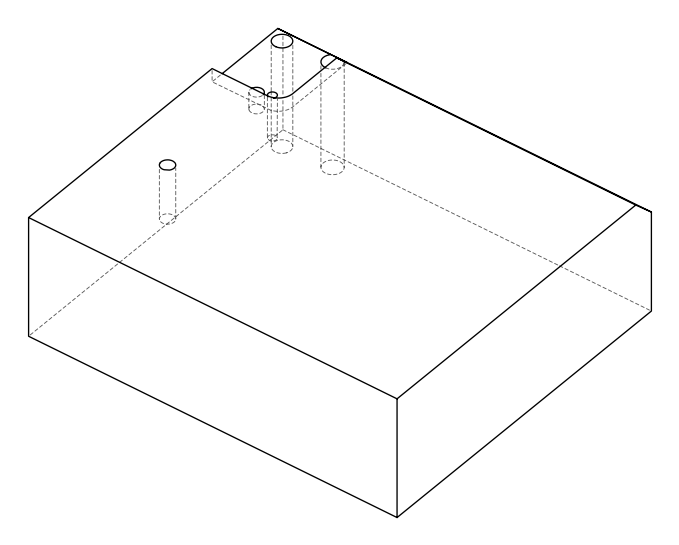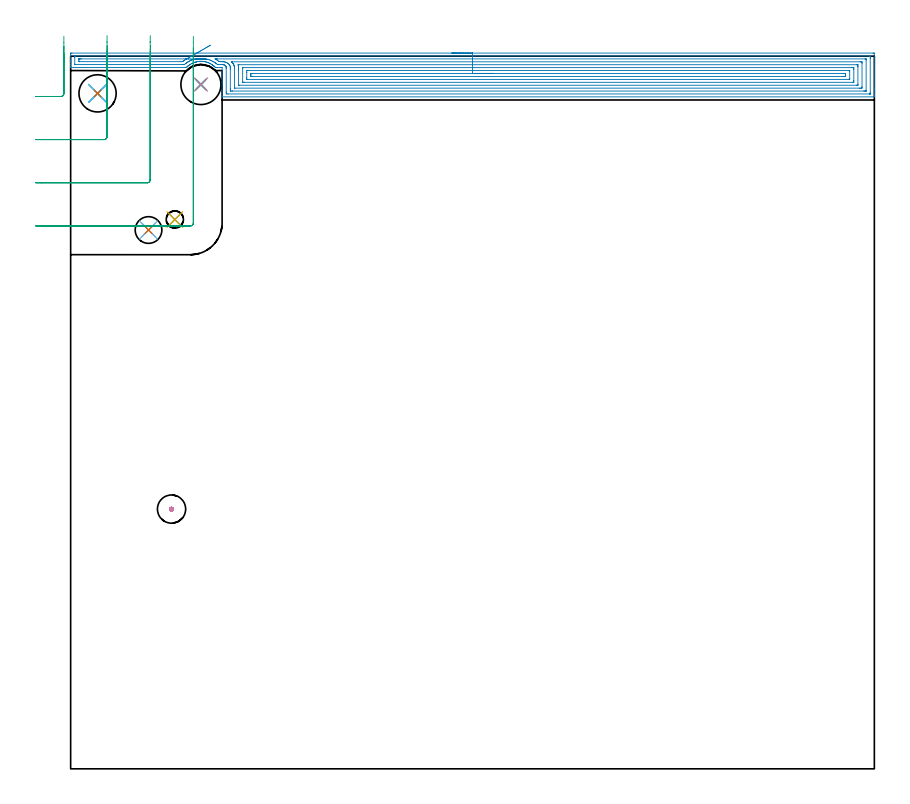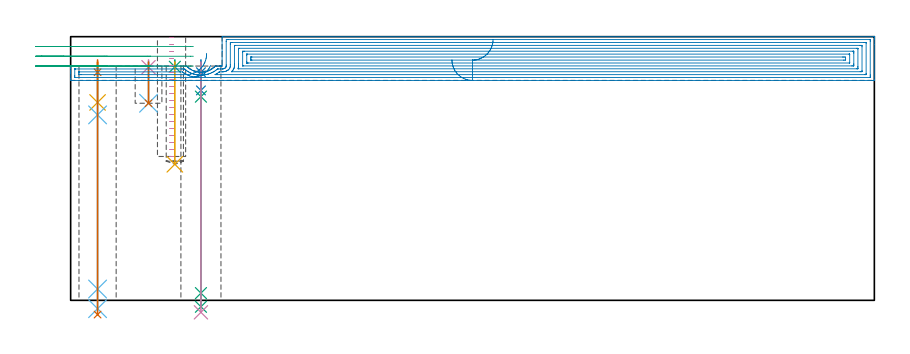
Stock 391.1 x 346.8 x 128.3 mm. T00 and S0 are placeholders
(PLAN: 16 operations, 11 tool changes, 28.6 min)
(1 SPOT_DRILL | STEP1HOLE | NXT0321_9005460120000 | 0.05 min | 1793 mm3)
(2 SPOT_DRILL_1 | STEP1HOLE_1 | NXT0321_9005460120000 | 0.05 min | 1795 mm3)
(3 SPOT_DRILL_2 | STEP1POCKET | NXT0321_9005460120000 | 0.03 min | 1497 mm3)
(4 SPOT_DRILL_3 | STEP1POCKET_1 | NXT0321_9005460120000 | 0.03 min | 1520 mm3)
(5 DRILL_BLIND_HOLE_INTO_CENTER | STEP1HOLE | NXT0301_089 | 0.08 min | 1594 mm3)
(6 GUN_DRILL_THROUGH_HOLE | STEP1HOLE | UGT0307_008 | 0.58 min | 9245 mm3)
(7 DRILL_TO_ENLARGE_THROUGH_HOLE | STEP1HOLE | UGT0301_250 | 0.5 min | 20326 mm3)
(8 DRILL_BLIND_HOLE_INTO_CENTER_1 | STEP1HOLE_1 | UGT0301_198 | 0.06 min | 398 mm3)
(9 GUN_DRILL_THROUGH_HOLE_1 | STEP1HOLE_1 | UGT0307_003 | 0.56 min | 3955 mm3)
(10 SPADE_DRILL_TO_ENLARGE_THROUGH_HOLE | STEP1HOLE_1 | UGT0306_010 | 0.49 min | 32119 mm3)
(11 DRILL_BLIND_HOLE_INTO_CENTER_2 | STEP1POCKET | NXT0301_055 | 0.2 min | 2603 mm3)
(12 DRILL_BLIND_HOLE_INTO_CENTER_3 | STEP1POCKET_1 | NXT0301_055 | 0.08 min | 966 mm3)
(13 DRILL_TO_ENLARGE_BLIND_HOLE | STEP1POCKET_1 | UGT0301_374 | 0.08 min | 1804 mm3)
(14 AREA_MILL | FG_CHAMFER_SURFACE | UGT0205_001 | 22.46 min | 84857 mm3)
(15 MILL_CORNER_NOTCH_RECTANGULAR | CORNER_NOTCH_RECTANGULAR | UGT0201_006 | Follow Part, ap 7, ae 75% | 2.7 min | 78642 mm3)
(16 MILL_BLIND_HOLE_FROM_SOLID_MATERIAL | STEP1POCKET_2 | UGT0201_130 | Spiral | 0.59 min | 8592 mm3)
(TOOL NXT0321_9005460120000 | NC Spot Drill, 142deg, 12mm, Carbide, Uncoated | D12 PA142 FL30 Z2)
(TOOL NXT0301_089 | Carbide Drill 11.8mm [860.1-1180-035A1-MM 2214] | D11.8 PA140 FL55 Z2)
(TOOL UGT0307_008 | Gun Drill 11 mm | D11 PA130 FL24 Z1)
(TOOL UGT0301_250 | Twist Drill 18.1 mm | D18.1 PA118 FL135 Z2)
(TOOL UGT0301_198 | Twist Drill 7.9 mm | D7.9 PA118 FL73 Z2)
(TOOL UGT0307_003 | Gun Drill 7 mm | D7 PA130 FL24 Z1)
(TOOL UGT0306_010 | Spade Drill 19.5mm | D19.5 PA132 FL10 Z2)
(TOOL NXT0301_055 | Carbide Drill 8.4mm [860.1-0840-042A1-MM 2214] | D8.4 PA140 FL61 Z2)
(TOOL UGT0301_374 | Twist Drill Flat Bottom 13 mm | D13 PA180 FL101 Z2)
(TOOL UGT0205_001 | Chamfer Mill 20 x 3 x 45 deg. | D20 FL50 Z2)
(TOOL UGT0201_006 | End Mill 28 mm | D28 FL25 Z2)
(TOOL UGT0201_130 | Carbide End Mill 12.0 | D12 FL15 Z4)
(OP 1 SPOT_DRILL)
G17 G21 G94 G90
T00 M6
G54
G17 G0 G90 X13.1 Y328.7 S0 M3
G43 Z138.3 H0
G94 G81 G98 Z111. F250. R117.
G80
M5
M2
(OP 2 SPOT_DRILL_1)
G17 G21 G94 G90
T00 M6
G54
G17 G0 G90 X63.4 Y333. S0 M3
G43 Z138.3 H0
G94 G81 G98 Z111. F250. R117.
G80
M5
M2
(OP 3 SPOT_DRILL_2)
G17 G21 G94 G90
T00 M6
G54
G17 G0 G90 X50.7 Y267.3 S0 M3
G43 Z138.3 H0
G94 G81 G98 Z113.638 F250. R117.
G80
M5
M2
(OP 4 SPOT_DRILL_3)
G17 G21 G94 G90
T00 M6
G54
G17 G0 G90 X37.9 Y262.2 S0 M3
G43 Z138.3 H0
G94 G81 G98 Z113.436 F250. R117.
G80
M5
M2
(OP 5 DRILL_BLIND_HOLE_INTO_CENTER)
G17 G21 G94 G90
T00 M6
G54
G17 G0 G90 X13.1 Y328.7 S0 M3
G43 Z138.3 H1
G94 G81 G98 Z96.3 F250. R116.
G80
M5
M2
(OP 6 GUN_DRILL_THROUGH_HOLE)
G17 G21 G94 G90
T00 M6
G54
G17 G0 G90 X13.1 Y328.7 M8
G43 Z138.3 H0
Z109.841
S716 M3
G94 G1 Z90.237 F125. M26
G4 X.084
Z5.5 F250.
G4 X.084
Z-4.065 F125.
G4 X.084
M5
M9
G0 Z109.841
Z138.3
M2
(OP 7 DRILL_TO_ENLARGE_THROUGH_HOLE)
G17 G21 G94 G90
T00 M6
G54
G17 G0 G90 X13.1 Y328.7 S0 M3
G43 Z138.3 H0
G94 G73 G98 Z-6.938 F250. Q17.277 R116.
G80
M5
M2
(OP 8 DRILL_BLIND_HOLE_INTO_CENTER_1)
G17 G21 G94 G90
T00 M6
G54
G17 G0 G90 X63.4 Y333. S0 M3
G43 Z138.3 H0
G94 G81 G98 Z102.15 F250. R116.
G80
M5
M2
(OP 9 GUN_DRILL_THROUGH_HOLE_1)
G17 G21 G94 G90
T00 M6
G54
G17 G0 G90 X63.4 Y333. M8
G43 Z138.3 H0
Z114.543
S716 M3
G94 G1 Z99.121 F125. M26
G4 X.084
Z3.5 F250.
G4 X.084
Z-3.132 F125.
G4 X.084
M5
M9
G0 Z114.543
Z138.3
M2
(OP 10 SPADE_DRILL_TO_ENLARGE_THROUGH_HOLE)
G17 G21 G94 G90
T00 M6
G54
G17 G0 G90 X63.4 Y333. S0 M3
G43 Z138.3 H0
G94 G73 G98 Z-5.841 F250. Q17.12 R116.
G80
M5
M2
(OP 11 DRILL_BLIND_HOLE_INTO_CENTER_2)
G17 G21 G94 G90
T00 M6
G54
G17 G0 G90 X50.7 Y267.3 S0 M3
G43 Z138.3 H1
G94 G81 G98 Z66.2 F250. R116.
G80
M5
M2
(OP 12 DRILL_BLIND_HOLE_INTO_CENTER_3)
G17 G21 G94 G90
T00 M6
G54
G17 G0 G90 X37.9 Y262.2 S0 M3
G43 Z138.3 H1
G94 G81 G98 Z95.9 F250. R116.
G80
M5
M2
(OP 13 DRILL_TO_ENLARGE_BLIND_HOLE)
G17 G21 G94 G90
T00 M6
G54
G17 G0 G90 X37.9 Y262.2 S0 M3
G43 Z138.3 H0
G94 G81 G98 Z95.9 F250. R116.
G80
M5
M2
(OP 14 AREA_MILL)
G17 G21 G94 G90
T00 M6
G54
G17 G0 G90 X185.55 Y348.3 S1061 M3
G43 Z138.3 H0
Z117.
G94 G1 X185.588 Z116.129 F250.
X185.702 Z115.264
X185.891 Z114.412
X186.153 Z113.58
X186.487 Z112.774
X186.89 Z112.
X187.358 Z111.264
X187.89 Z110.572
X188.479 Z109.929
X189.122 Z109.34
X189.814 Z108.809
X190.55 Z108.34
X191.324 Z107.937
X192.13 Z107.603
X192.962 Z107.341
X193.813 Z107.152
X194.678 Z107.038
X195.55 Z107.
X390.471
X390.878 Y348.296 Z107.002
X391.09 Y348.292 Z107.006
X391.1 Y348.077 Z107.221
Y330.759 Z124.537
Y328.369 Z126.926
Y327.65 Z127.65
Y327.395 Z127.905
X391.093 Y327.017 Z128.274
X391.091 Y327.003 Z128.288
X390.919 Y327. Z128.3
X73.948
X73.71 Y327.003 Z128.289
X73.7 Y327.269 Z128.025
Y334.163 Z121.136
Y341.3 Z114.
X73.265
X73.133 Y341.294 Z113.994
X73.108 Y341.293 Z113.992
X73.079 Y341.299 Z113.998
X73.07 Z113.995
X73.054 Z113.997
X72.613 Y341.3 Z114.
X71.265
X70.455 Y341.306 Z113.992
X70.371 Y341.382 Z113.916
X70.118 Y341.627 Z113.671
X69.924 Y341.805 Z113.492
X69.855 Y341.869 Z113.429
X69.817 Y341.902 Z113.397
X69.615 Y342.069 Z113.226
X69.538 Y342.134 Z113.163
X69.116 Y342.451 Z112.849
X69.031 Y342.51 Z112.79
X68.685 Y342.75 Z112.55
X68.644 Y342.776 Z112.524
X68.513 Y342.852 Z112.448
X68.201 Y343.033 Z112.265
X67.751 Y343.274 Z112.024
X67.356 Y343.459 Z111.841
X66.957 Y343.63 Z111.67
X66.857 Y343.668 Z111.632
X66.412 Y343.82 Z111.48
X66.302 Y343.852 Z111.448
X65.963 Y343.952 Z111.346
X65.517 Y344.061 Z111.237
X65.07 Y344.148 Z111.147
X65.007 Y344.157 Z111.137
X64.623 Y344.216 Z111.082
X64.279 Y344.252 Z111.047
X64.176 Y344.261 Z111.035
X64.112 Y344.264 Z111.029
X63.729 Y344.288 Z111.012
X63.357 Y344.29 Z111.001
X63.321
X63.282
X62.877 Y344.278 Z111.02
X62.871 Z111.021
X62.835 Y344.277 Z111.022
X62.596 Y344.257 Z111.041
X62.388 Y344.24 Z111.058
X62.324 Y344.232 Z111.066
X61.941 Y344.182 Z111.115
X61.495 Y344.103 Z111.191
X61.43 Y344.089 Z111.206
X61.328 Y344.068 Z111.231
X61.284 Y344.058 Z111.241
X61.14 Y344.025 Z111.272
X61.047 Y344.004 Z111.293
X60.601 Y343.884 Z111.414
X60.536 Y343.863 Z111.434
X60.221 Y343.763 Z111.536
X60.089 Y343.716 Z111.582
X59.844 Y343.629 Z111.67
X59.707 Y343.574 Z111.726
X59.258 Y343.372 Z111.925
X58.814 Y343.151 Z112.148
X58.117 Y342.749 Z112.549
X57.92 Y342.619 Z112.679
X57.773 Y342.511 Z112.787
X57.468 Y342.289 Z113.011
X57.026 Y341.94 Z113.358
X57.005 Y341.922 Z113.376
X56.943 Y341.869 Z113.43
X56.577 Y341.528 Z113.771
X56.501 Y341.455 Z113.845
X56.338 Y341.304 Z113.99
X56.065 Y341.3 Z114.
X0.182
X0.01 Y341.302 Z113.988
X0.003 Y341.431 Z113.861
X0. Y341.566 Z113.733
Y341.792 Z113.508
Y342.511 Z112.783
Y343.755 Z111.542
Y344.279 Z111.015
Y344.798 Z110.498
Y347.552 Z107.744
X0.003 Y347.815 Z107.482
X0.009 Y348.291 Z107.006
X0.143 Y348.295 Z107.003
X0.629 Y348.3 Z107.
X195.55
Y346.886 Z108.414
X388.729 Y346.885 Z108.415
X389.078 Y346.879 Z108.421
X389.09 Y346.766 Z108.534
X389.097 Y346.521 Z108.779
X389.099 Y346.047 Z109.253
X389.1 Y345.634 Z109.666
X389.099 Y329.253 Z126.047
X389.097 Y328.843 Z126.457
X389.09 Y328.431 Z126.869
X389.075 Y328.421 Z126.879
X389.053 Y328.418 Z126.882
X389.001 Y328.416 Z126.884
X388.895 Y328.415 Z126.885
X388.683 Y328.414 Z126.886
X76.584 Y328.415 Z126.885
X75.736 Y328.421 Z126.879
X75.702 Y329.253 Z126.047
X75.701 Y329.288 Z126.012
X75.7 Y340.779 Z114.521
X75.69 Y341.203 Z114.097
X75.683 Y341.416 Z113.884
X75.636 Y341.627 Z113.673
X75.558 Y341.804 Z113.496
X75.472 Y341.94 Z113.36
X75.329 Y342.109 Z113.191
X75.156 Y342.259 Z113.041
X75.02 Y342.353 Z112.947
X74.842 Y342.453 Z112.847
X74.719 Y342.511 Z112.789
X74.511 Y342.585 Z112.715
X74.336 Y342.633 Z112.667
X74.119 Y342.676 Z112.624
X73.948 Y342.696 Z112.604
X73.75 Y342.707 Z112.593
X73.054 Y342.713 Z112.587
X72.848 Y342.714 Z112.586
X71.954
X71.61 Y342.715 Z112.585
X71.524 Y342.716 Z112.584
X71.482 Y342.719 Z112.581
X71.464 Y342.722 Z112.578
X70.974 Y343.11 Z112.19
X70.594 Y343.395 Z111.905
X70.371 Y343.553 Z111.747
X69.869 Y343.892 Z111.408
X69.477 Y344.114 Z111.186
X69.173 Y344.279 Z111.021
X68.583 Y344.573 Z110.727
X68.045 Y344.811 Z110.489
X67.689 Y344.947 Z110.353
X67.045 Y345.163 Z110.137
X66.795 Y345.238 Z110.062
X66.69 Y345.267 Z110.033
X65.901 Y345.447 Z109.853
X65.542 Y345.518 Z109.782
X65.007 Y345.598 Z109.702
X64.513 Y345.651 Z109.649
X64.112 Y345.678 Z109.622
X63.57 Y345.699 Z109.601
X63.218 Y345.701 Z109.599
X62.694 Y345.681 Z109.619
X62.324 Y345.652 Z109.648
X61.876 Y345.606 Z109.694
X61.43 Y345.544 Z109.756
X61.102 Y345.487 Z109.813
X60.536 Y345.367 Z109.933
X60.368 Y345.328 Z109.972
X59.747 Y345.163 Z110.137
X59.642 Y345.13 Z110.17
X59.004 Y344.909 Z110.391
X58.896 Y344.869 Z110.431
X58.748 Y344.808 Z110.492
X58.378 Y344.644 Z110.656
X57.853 Y344.4 Z110.9
X57.772 Y344.36 Z110.94
X57.617 Y344.279 Z111.021
X57.2 Y344.041 Z111.259
X56.959 Y343.899 Z111.401
X56.646 Y343.704 Z111.596
X56.205 Y343.395 Z111.905
X56.065 Y343.292 Z112.008
X55.338 Y342.725 Z112.575
X55.171 Y342.72 Z112.58
X54.963 Y342.717 Z112.583
X54.277 Y342.714 Z112.586
X54.072
X2.212
X2.06 Y342.716 Z112.584
X2.023 Y342.719 Z112.581
X2.012 Y342.721 Z112.579
X2.008 Y342.729 Z112.571
X2.004 Y342.763 Z112.537
X2.001 Y342.923 Z112.377
Y346.047 Z109.253
X2.003 Y346.457 Z108.843
X2.01 Y346.869 Z108.431
X2.024 Y346.879 Z108.421
X2.047 Y346.882 Z108.418
X2.099 Y346.884 Z108.416
X2.205 Y346.885 Z108.415
X2.417 Y346.886 Z108.414
X195.55
Y345.472 Z109.828
X386.583 Y345.471 Z109.829
X386.894 Y345.469 Z109.831
X386.998 Y345.468 Z109.832
X387.073 Y345.465 Z109.835
X387.09 Y345.366 Z109.934
X387.095 Y345.163 Z110.137
X387.099 Y344.961 Z110.339
Y330.137 Z125.163
X387.097 Y329.937 Z125.363
X387.09 Y329.867 Z125.433
X387.081 Y329.835 Z125.465
X387.05 Y329.834 Z125.466
X386.894 Y329.831 Z125.469
X386.312 Y329.829 Z125.471
X386.
X78.731
X78.419
X77.832 Y329.833 Z125.467
X77.745 Y329.835 Z125.465
X77.71 Y329.845 Z125.455
X77.703 Y329.96 Z125.34
X77.701 Y330.137 Z125.163
X77.7 Y330.847 Z124.453
X77.699 Y340.571 Z114.729
X77.697 Y340.744 Z114.556
X77.682 Y341.472 Z113.828
X77.661 Y341.627 Z113.673
X77.524 Y342.101 Z113.199
X77.385 Y342.38 Z112.92
X77.302 Y342.511 Z112.789
X77.002 Y342.883 Z112.417
X76.63 Y343.215 Z112.085
X76.525 Y343.291 Z112.009
X76.373 Y343.395 Z111.905
X75.966 Y343.622 Z111.678
X75.736 Y343.727 Z111.573
X75.216 Y343.909 Z111.391
X74.842 Y344.002 Z111.298
X74.498 Y344.064 Z111.236
X74.124 Y344.105 Z111.195
X73.948 Y344.114 Z111.186
X73.207 Y344.128 Z111.172
X72.398 Y344.136 Z111.164
X72.323 Y344.18 Z111.12
X72.178 Y344.279 Z111.021
X72.16 Y344.292 Z111.008
X72.107 Y344.331 Z110.969
X71.265 Y344.897 Z110.403
X70.824 Y345.163 Z110.137
X70.371 Y345.428 Z109.872
X70.319 Y345.467 Z109.833
X70.333 Y345.468 Z109.832
X70.371 Y345.469 Z109.831
X70.954 Y345.471 Z109.829
X71.265
X195.55 Y345.472 Z109.828
Y344.057 Z111.243
X384.212
X384.438 Y344.056 Z111.244
X384.969 Y344.05 Z111.25
X385.09 Y344.045 Z111.255
X385.094 Y343.835 Z111.465
X385.1 Y343.401 Z111.899
Y331.911 Z123.389
X385.094 Y331.466 Z123.834
X385.09 Y331.253 Z124.047
X384.875 Y331.249 Z124.051
X384.212 Y331.244 Z124.056
X383.987 Y331.243 Z124.057
X79.982
X79.81 Y331.245 Z124.055
X79.725 Y331.248 Z124.052
X79.711 Y331.25 Z124.05
X79.707 Y331.261 Z124.039
X79.704 Y331.286 Z124.014
X79.7 Y331.522 Z123.778
X79.699 Y340.361 Z114.939
X79.696 Y340.744 Z114.556
X79.687 Y341.257 Z114.043
X79.669 Y341.627 Z113.673
X79.62 Y341.911 Z113.389
X79.504 Y342.322 Z112.978
X79.435 Y342.511 Z112.789
X79.313 Y342.774 Z112.527
X79.075 Y343.166 Z112.134
X78.893 Y343.395 Z111.905
X78.727 Y343.599 Z111.701
X78.589 Y343.743 Z111.557
X78.271 Y344.05 Z111.25
X78.306 Y344.052 Z111.248
X78.419 Y344.055 Z111.245
X78.644 Y344.057 Z111.243
X195.55
Y342.643 Z112.657
X382.557 Y342.642 Z112.658
X382.824 Y342.639 Z112.661
X383.001 Y342.636 Z112.664
X383.091 Y342.629 Z112.671
X383.093 Y342.606 Z112.694
X383.096 Y342.511 Z112.789
X383.1 Y341.843 Z113.457
Y341.627 Z113.673
X383.099 Y333.005 Z122.295
X383.097 Y332.789 Z122.511
X383.093 Y332.705 Z122.595
X383.091 Y332.67 Z122.63
X382.956 Y332.664 Z122.636
X382.69 Y332.659 Z122.641
X382.557 Y332.657 Z122.643
X81.995
X81.862 Y332.659 Z122.641
X81.773 Y332.661 Z122.639
X81.711 Y332.664 Z122.636
X81.709 Y332.692 Z122.608
X81.705 Y332.789 Z122.511
X81.701 Y333.08 Z122.22
X81.7 Y340.152 Z115.148
X81.696 Y340.744 Z114.556
X81.692 Y341.043 Z114.257
X81.67 Y341.627 Z113.673
X81.62 Y341.998 Z113.302
X81.502 Y342.511 Z112.789
X81.474 Y342.636 Z112.664
X81.728 Y342.641 Z112.659
X81.862 Y342.642 Z112.658
X195.55 Y342.643 Z112.657
Y341.229 Z114.071
X380.145
X380.635 Y341.227 Z114.073
X381.045 Y341.223 Z114.077
X381.09 Y341.22 Z114.08
X381.096 Y341.173 Z114.127
X381.099 Y340.744 Z114.556
X381.1 Y340.285 Z115.015
Y334.981 Z120.319
X381.098 Y334.556 Z120.744
X381.093 Y334.105 Z121.195
X381.087 Y334.078 Z121.222
X381.064 Y334.076 Z121.224
X381.004 Y334.073 Z121.227
X380.881 Y334.072 Z121.228
X380.635 Y334.071 Z121.229
X84.677
X84.273 Y334.072 Z121.228
X83.783 Y334.077 Z121.223
X83.723 Y334.078 Z121.222
X83.71 Y334.309 Z120.991
X83.703 Y334.474 Z120.826
X83.701 Y334.556 Z120.744
X83.7 Y341.089 Z114.211
X83.702 Y341.22 Z114.08
X83.724 Y341.222 Z114.078
X83.783 Y341.225 Z114.075
X84.187 Y341.228 Z114.072
X195.55 Y341.229 Z114.071
Y339.815 Z115.485
X378.893 Y339.814 Z115.486
X379.047 Y339.81 Z115.49
X379.08 Y339.808 Z115.492
X379.09 Y339.792 Z115.508
X379.095 Y339.763 Z115.537
X379.098 Y339.733 Z115.567
X379.1 Y339.61 Z115.69
X379.099 Y335.825 Z119.475
X379.097 Y335.658 Z119.642
X379.092 Y335.525 Z119.775
X379.089 Y335.491 Z119.809
X379.084 Y335.489 Z119.811
X379.059 Y335.487 Z119.813
X378.847 Y335.485 Z119.815
X378.802
X86.023 Y335.486 Z119.814
X85.825 Y335.488 Z119.812
X85.727 Y335.491 Z119.809
X85.711 Y335.492 Z119.808
X85.707 Y335.508 Z119.792
X85.704 Y335.546 Z119.754
X85.7 Y336.197 Z119.103
Y338.976 Z116.324
X85.702 Y339.731 Z115.569
X85.706 Y339.783 Z115.517
X85.71 Y339.805 Z115.495
X85.725 Y339.808 Z115.492
X85.829 Y339.811 Z115.489
X86.041 Y339.813 Z115.487
X86.466 Y339.815 Z115.485
X195.55
Y338.4 Z116.9
X376.165
X376.75 Y338.397 Z116.903
X377.059 Y338.393 Z116.907
X377.095 Y338.092 Z117.208
X377.099 Y338.053 Z117.247
X377.098 Y337.208 Z118.092
X377.097 Y337.171 Z118.129
X377.059 Y336.907 Z118.393
X376.475 Y336.901 Z118.399
X376.165 Y336.9 Z118.4
X375.583
X88.254
X87.942 Y336.902 Z118.398
X87.735 Y336.906 Z118.394
X87.709 Y336.908 Z118.392
X87.706 Y336.922 Z118.378
X87.702 Y336.959 Z118.341
X87.7 Y337.025 Z118.275
Y337.208 Z118.092
Y337.755 Z117.545
X87.703 Y338.092 Z117.208
X87.708 Y338.365 Z116.935
X87.71 Y338.393 Z116.907
X87.755 Y338.396 Z116.904
X87.838 Y338.399 Z116.901
X87.942 Y338.4 Z116.9
X88.254
X195.55
X196.422 Z116.938
X197.286 Z117.051
X198.138 Z117.24
X198.97 Z117.503
X199.776 Z117.836
X200.55 Z118.239
X201.286 Z118.708
X201.978 Z119.239
X202.621 Z119.829
X203.21 Z120.472
X203.741 Z121.164
X204.21 Z121.9
X204.613 Z122.673
X204.947 Z123.479
X205.209 Z124.311
X205.398 Z125.163
X205.512 Z126.028
X205.55 Z126.9
G0 Z138.3
X68.102 Y352.172
Z114.31
G1 X67.734 Y351.959 Z113.548
X67.311 Y351.715 Z112.825
X66.835 Y351.44 Z112.148
X66.31 Y351.136 Z111.522
X65.739 Y350.806 Z110.95
X65.127 Y350.453 Z110.438
X64.479 Y350.078 Z109.99
X63.8 Y349.685 Z109.609
X63.094 Y349.278 Z109.297
X62.368 Y348.858 Z109.058
X61.626 Y348.429 Z108.893
X60.875 Y347.995 Z108.803
X60.12 Y347.559 Z108.789
X59.366 Y347.123 Z108.851
X58.62 Y346.692 Z108.989
X57.888 Y346.269 Z109.201
X57.174 Y345.856 Z109.486
X56.484 Y345.458 Z109.842
X55.975 Y345.163 Z110.137
X55.477 Y344.86 Z110.44
X55.171 Y344.661 Z110.639
X54.944 Y344.504 Z110.796
X54.626 Y344.279 Z111.021
X54.423 Y344.134 Z111.166
X53.383 Y344.129 Z111.171
X4.357
X4.206 Y344.13 Z111.17
X4.054 Y344.134 Z111.166
X4.018 Y344.135 Z111.165
X4.01 Y344.158 Z111.142
X4.005 Y344.211 Z111.089
X4.002 Y344.279 Z111.021
X4. Y344.482 Z110.818
X4.001 Y345.163 Z110.137
X4.003 Y345.363 Z109.937
X4.01 Y345.433 Z109.867
X4.019 Y345.465 Z109.835
X4.05 Y345.466 Z109.834
X4.206 Y345.469 Z109.831
X4.788 Y345.471 Z109.829
X5.1
X55.926
X56.065 Y345.469 Z109.831
X56.284 Y345.464 Z109.836
X56.484 Y345.458 Z109.842
X57.354 Y345.428 Z109.91
X58.214 Y345.4 Z110.052
X59.058 Y345.371 Z110.27
X59.881 Y345.344 Z110.56
X60.674 Y345.317 Z110.921
X61.434 Y345.291 Z111.349
X62.153 Y345.267 Z111.842
X62.827 Y345.245 Z112.396
X63.449 Y345.224 Z113.007
X64.016 Y345.205 Z113.67
X64.524 Y345.188 Z114.379
X64.967 Y345.173 Z115.13
X65.344 Y345.16 Z115.917
X65.65 Y345.15 Z116.734
X65.884 Y345.142 Z117.574
X66.044 Y345.136 Z118.432
X66.129 Y345.134 Z119.3
X66.138 Y345.133 Z120.172
G0 Z138.3
M5
M2
(OP 15 MILL_CORNER_NOTCH_RECTANGULAR)
G17 G21 G94 G90
T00 M6
G54
G17 G0 G90 X-17. Y327.2 S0 M3
G43 Z138.3 H0
Z123.533
G94 G1 X-14. F250.
X-4.694 F500.
G3 X-3.3 Y328.594 R1.4
G1 Y343.996
G2 X-3.293 Y344.907 R63.
G1 X-3.25 Y347.907 F250.
G0 Z138.3
X-17. Y306.2
Z123.533
G1 X-14.
X16.306 F500.
G3 X17.7 Y307.594 R1.4
G1 Y343.996
G2 X17.706 Y344.697 R42.
G1 X17.756 Y347.697 F250.
G0 Z138.3
X-17. Y285.2
Z123.533
G1 X-14.
X37.306 F500.
G3 X38.7 Y286.594 R1.4
G1 Y343.996
G2 X38.741 Y345.3 R21.
G1 X38.927 Y348.294 F250.
G0 Z138.3
X-17. Y264.2
Z123.533
G1 X-14.
X58.306 F500.
G3 X59.7 Y265.594 R1.4
G1 Y343.996
Y346.996 F250.
G0 Z138.3
X-17. Y327.2
Z118.767
G1 X-14.
X-4.693 F500.
G3 X-3.3 Y328.593 R1.4
G1 Y347.758
G2 X-3.294 Y348.64 R63.
G1 X-3.252 Y351.64 F250.
G0 Z138.3
X-17. Y306.2
Z118.767
G1 X-14.
X16.306 F500.
G3 X17.7 Y307.594 R1.4
G1 Y347.758
G2 X17.716 Y348.91 R42.
G1 X17.798 Y351.909 F250.
G0 Z138.3
X-17. Y285.2
Z118.767
G1 X-14.
X37.306 F500.
G3 X38.7 Y286.594 R1.4
G1 Y347.758
G2 X38.739 Y349.033 R21.
G1 X38.921 Y352.028 F250.
G0 Z138.3
X-17. Y264.2
Z118.767
G1 X-14.
X58.306 F500.
G3 X59.7 Y265.594 R1.4
G1 Y347.758
Y350.758 F250.
G0 Z138.3
X-17. Y327.2
Z114.
G1 X-14.
X-4.693 F500.
G3 X-3.3 Y328.593 R1.4
G1 Y353.404
Y356.404 F250.
G0 Z138.3
X-17. Y306.2
Z114.
G1 X-14.
X16.306 F500.
G3 X17.7 Y307.594 R1.4
G1 Y353.408
G2 X17.702 Y353.799 R42.
G1 X17.73 Y356.799 F250.
G0 Z138.3
X-17. Y285.2
Z114.
G1 X-14.
X37.306 F500.
G3 X38.7 Y286.594 R1.4
G1 Y353.408
G2 X38.704 Y353.799 R21.
G1 X38.76 Y356.798 F250.
G0 Z138.3
X-17. Y264.2
Z114.
G1 X-14.
X58.306 F500.
G3 X59.7 Y265.594 R1.4
G1 Y353.408
Y356.408 F250.
G0 Z138.3
M5
M2
(OP 16 MILL_BLIND_HOLE_FROM_SOLID_MATERIAL)
G17 G21 G94 G90
T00 M6
G54
G17 G0 G90 X49.1 Y126.4 S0 M3
G43 Z138.3 H0
Z127.894
G94 G3 X49.525 Y126.825 R0.425 F250.
X49.1 Y127.25 R0.425
X48.25 Y126.4 R0.85
X49.1 Y127.25 R-0.85
X48.675 Y126.825 R0.425
X49.1 Y126.4 R0.425
G0 Z124.489
G3 X49.525 Y126.825 R0.425
X49.1 Y127.25 R0.425
X48.25 Y126.4 R0.85
X49.1 Y127.25 R-0.85
X48.675 Y126.825 R0.425
X49.1 Y126.4 R0.425
G0 Z121.083
G3 X49.525 Y126.825 R0.425
X49.1 Y127.25 R0.425
X48.25 Y126.4 R0.85
X49.1 Y127.25 R-0.85
X48.675 Y126.825 R0.425
X49.1 Y126.4 R0.425
G0 Z117.678
G3 X49.525 Y126.825 R0.425
X49.1 Y127.25 R0.425
X48.25 Y126.4 R0.85
X49.1 Y127.25 R-0.85
X48.675 Y126.825 R0.425
X49.1 Y126.4 R0.425
G0 Z114.272
G3 X49.525 Y126.825 R0.425
X49.1 Y127.25 R0.425
X48.25 Y126.4 R0.85
X49.1 Y127.25 R-0.85
X48.675 Y126.825 R0.425
X49.1 Y126.4 R0.425
G0 Z110.867
G3 X49.525 Y126.825 R0.425
X49.1 Y127.25 R0.425
X48.25 Y126.4 R0.85
X49.1 Y127.25 R-0.85
X48.675 Y126.825 R0.425
X49.1 Y126.4 R0.425
G0 Z107.461
G3 X49.525 Y126.825 R0.425
X49.1 Y127.25 R0.425
X48.25 Y126.4 R0.85
X49.1 Y127.25 R-0.85
X48.675 Y126.825 R0.425
X49.1 Y126.4 R0.425
G0 Z104.056
G3 X49.525 Y126.825 R0.425
X49.1 Y127.25 R0.425
X48.25 Y126.4 R0.85
X49.1 Y127.25 R-0.85
X48.675 Y126.825 R0.425
X49.1 Y126.4 R0.425
G0 Z100.65
G3 X49.525 Y126.825 R0.425
X49.1 Y127.25 R0.425
X48.25 Y126.4 R0.85
X49.1 Y127.25 R-0.85
X48.675 Y126.825 R0.425
X49.1 Y126.4 R0.425
G0 Z97.244
G3 X49.525 Y126.825 R0.425
X49.1 Y127.25 R0.425
X48.25 Y126.4 R0.85
X49.1 Y127.25 R-0.85
X48.675 Y126.825 R0.425
X49.1 Y126.4 R0.425
G0 Z93.839
G3 X49.525 Y126.825 R0.425
X49.1 Y127.25 R0.425
X48.25 Y126.4 R0.85
X49.1 Y127.25 R-0.85
X48.675 Y126.825 R0.425
X49.1 Y126.4 R0.425
G0 Z90.433
G3 X49.525 Y126.825 R0.425
X49.1 Y127.25 R0.425
X48.25 Y126.4 R0.85
X49.1 Y127.25 R-0.85
X48.675 Y126.825 R0.425
X49.1 Y126.4 R0.425
G0 Z87.028
G3 X49.525 Y126.825 R0.425
X49.1 Y127.25 R0.425
X48.25 Y126.4 R0.85
X49.1 Y127.25 R-0.85
X48.675 Y126.825 R0.425
X49.1 Y126.4 R0.425
G0 Z83.622
G3 X49.525 Y126.825 R0.425
X49.1 Y127.25 R0.425
X48.25 Y126.4 R0.85
X49.1 Y127.25 R-0.85
X48.675 Y126.825 R0.425
X49.1 Y126.4 R0.425
G0 Z80.217
G3 X49.525 Y126.825 R0.425
X49.1 Y127.25 R0.425
X48.25 Y126.4 R0.85
X49.1 Y127.25 R-0.85
X48.675 Y126.825 R0.425
X49.1 Y126.4 R0.425
G0 Z76.811
G3 X49.525 Y126.825 R0.425
X49.1 Y127.25 R0.425
X48.25 Y126.4 R0.85
X49.1 Y127.25 R-0.85
X48.675 Y126.825 R0.425
X49.1 Y126.4 R0.425
G0 Z73.406
G3 X49.525 Y126.825 R0.425
X49.1 Y127.25 R0.425
X48.25 Y126.4 R0.85
X49.1 Y127.25 R-0.85
X48.675 Y126.825 R0.425
X49.1 Y126.4 R0.425
G0 Z70.
G3 X49.525 Y126.825 R0.425
X49.1 Y127.25 R0.425
X48.25 Y126.4 R0.85
X49.1 Y127.25 R-0.85
X48.675 Y126.825 R0.425
X49.1 Y126.4 R0.425
G0 Z138.3
M5
M2
